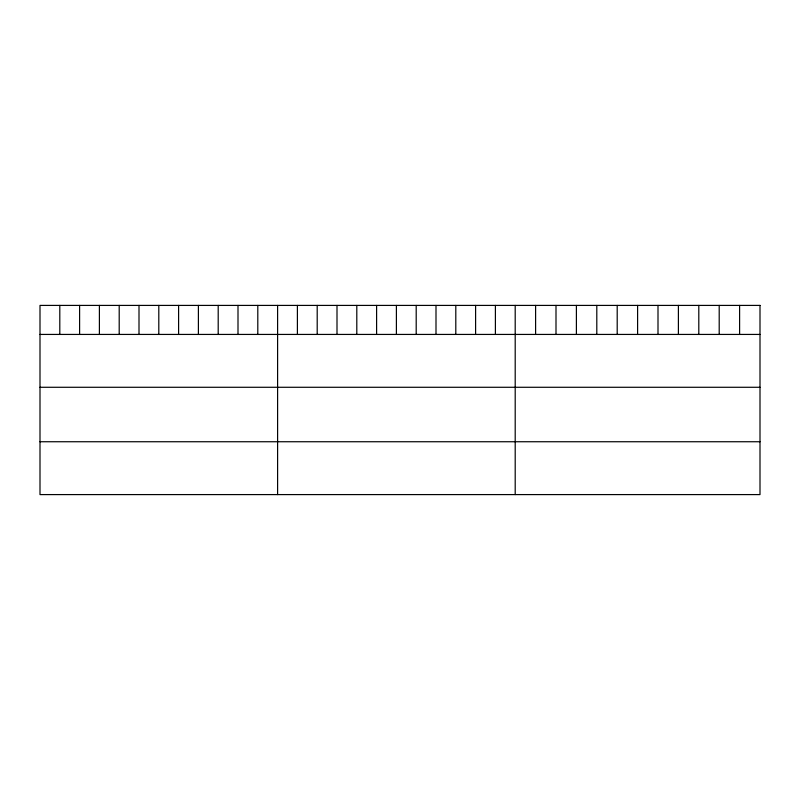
<?xml version="1.0" encoding="UTF-8"?>
<svg xmlns="http://www.w3.org/2000/svg" width="800" height="800" viewBox="0 0 800 800"><rect width="100%" height="100%" fill="white"/><g stroke="black" fill="none" stroke-linecap="round" stroke-linejoin="round"><path stroke-width="1.2" d="M40 334.43L760 334.43M40 387.28L760 387.28M40 441.74L760 441.74M739.6 305.41L739.6 334.43M719.2 305.41L719.2 334.43M698.8 305.41L698.8 334.43M678.4 305.41L678.4 334.43M658 305.41L658 334.43M637.6 305.41L637.6 334.43M617.2 305.41L617.2 334.43M596.8 305.41L596.8 334.43M576.4 305.41L576.4 334.43M556 305.41L556 334.43M535.6 305.41L535.6 334.43M515.2 305.41L515.2 494.59M495.4 305.41L495.4 334.43M475.6 305.41L475.6 334.43M455.8 305.41L455.8 334.43M436 305.41L436 334.43M416.2 305.41L416.2 334.43M396.4 305.41L396.4 334.43M376.6 305.41L376.6 334.43M356.8 305.41L356.8 334.43M337 305.41L337 334.43M317.2 305.41L317.2 334.43M297.4 305.41L297.4 334.43M277.6 305.41L277.6 494.59M257.8 305.41L257.8 334.43M238 305.41L238 334.43M218.2 305.41L218.2 334.43M198.4 305.41L198.4 334.43M178.6 305.41L178.6 334.43M158.8 305.41L158.8 334.43M139 305.41L139 334.43M119.2 305.41L119.2 334.43M99.4 305.41L99.4 334.43M79.6 305.41L79.6 334.43M59.8 305.41L59.8 334.43M760 305.41L40 305.41L40 494.59L760 494.59L760 305.41"/></g></svg>
